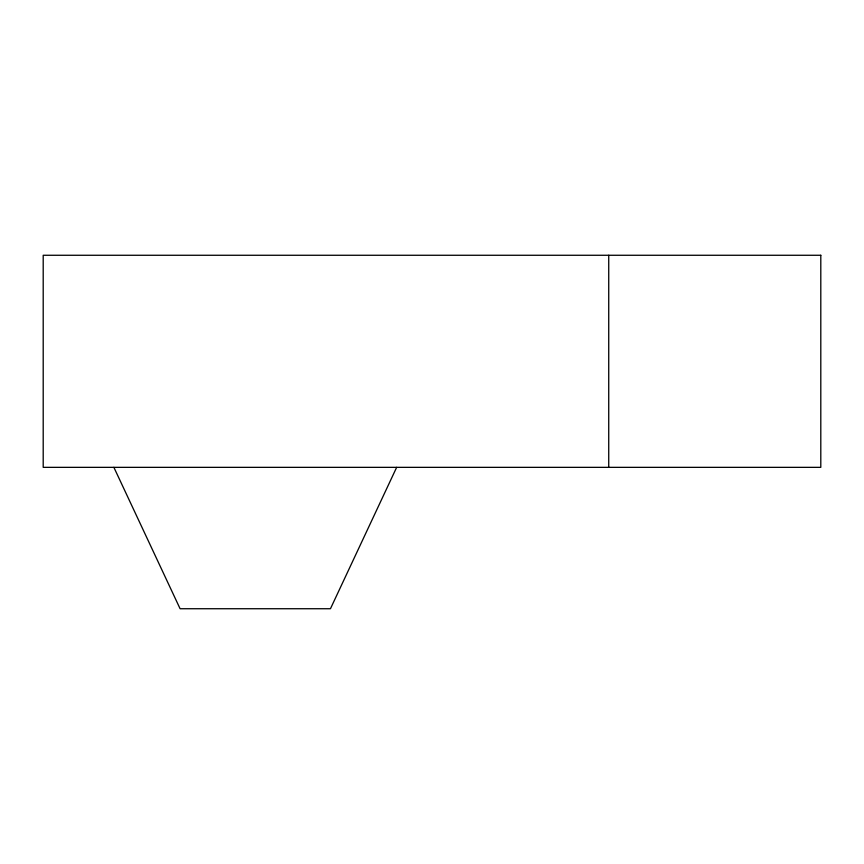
<?xml version="1.0" encoding="UTF-8"?>
<svg xmlns="http://www.w3.org/2000/svg" width="864" height="864" viewBox="0 0 864 864"><rect width="100%" height="100%" fill="white"/><g stroke="black" fill="none" stroke-linecap="round" stroke-linejoin="round"><path stroke-width="1.3" d="M396.652 467.348L330.458 608.731L180.09 608.731L113.886 467.348M608.731 255.269L608.731 467.348M820.8 255.269L43.2 255.269L43.2 467.348L820.8 467.348L820.8 255.269"/></g></svg>
